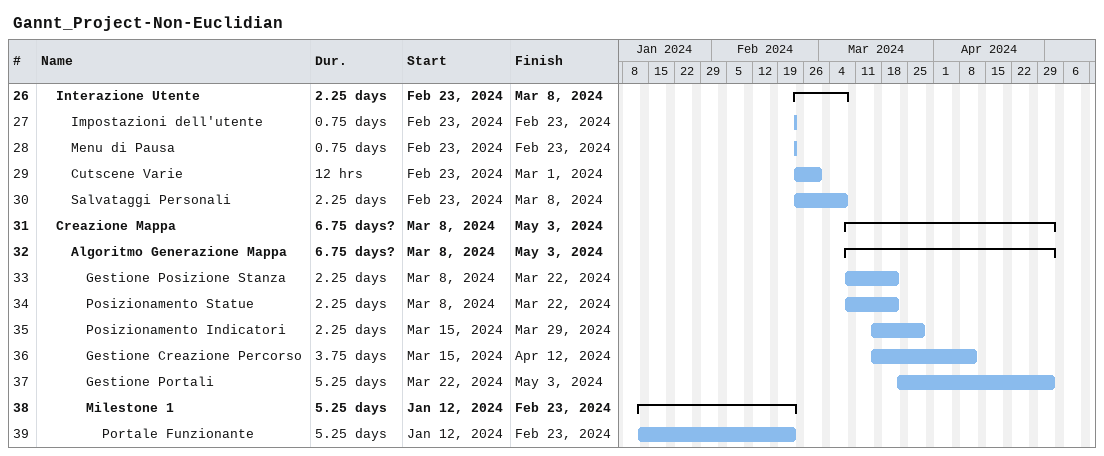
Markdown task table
Gannt_Project-Non-Euclidian

| ID | Level | Task | Duration | Start | Finish |
|---|---|---|---|---|---|
| 26 | 2 | **Interazione Utente** | 2.25d | 2024-02-23 | 2024-03-08 |
| 27 | 3 | Impostazioni dell'utente | 0.75d | 2024-02-23 | 2024-02-23 |
| 28 | 3 | Menu di Pausa | 0.75d | 2024-02-23 | 2024-02-23 |
| 29 | 3 | Cutscene Varie | 12h | 2024-02-23 | 2024-03-01 |
| 30 | 3 | Salvataggi Personali | 2.25d | 2024-02-23 | 2024-03-08 |
| 31 | 2 | **Creazione Mappa** | 6.75d? | 2024-03-08 | 2024-05-03 |
| 32 | 3 | **Algoritmo Generazione Mappa** | 6.75d? | 2024-03-08 | 2024-05-03 |
| 33 | 4 | Gestione Posizione Stanza | 2.25d | 2024-03-08 | 2024-03-22 |
| 34 | 4 | Posizionamento Statue | 2.25d | 2024-03-08 | 2024-03-22 |
| 35 | 4 | Posizionamento Indicatori | 2.25d | 2024-03-15 | 2024-03-29 |
| 36 | 4 | Gestione Creazione Percorso | 3.75d | 2024-03-15 | 2024-04-12 |
| 37 | 4 | Gestione Portali | 5.25d | 2024-03-22 | 2024-05-03 |
| 38 | 4 | **Milestone 1** | 5.25d | 2024-01-12 | 2024-02-23 |
| 39 | 5 | Portale Funzionante | 5.25d | 2024-01-12 | 2024-02-23 |
